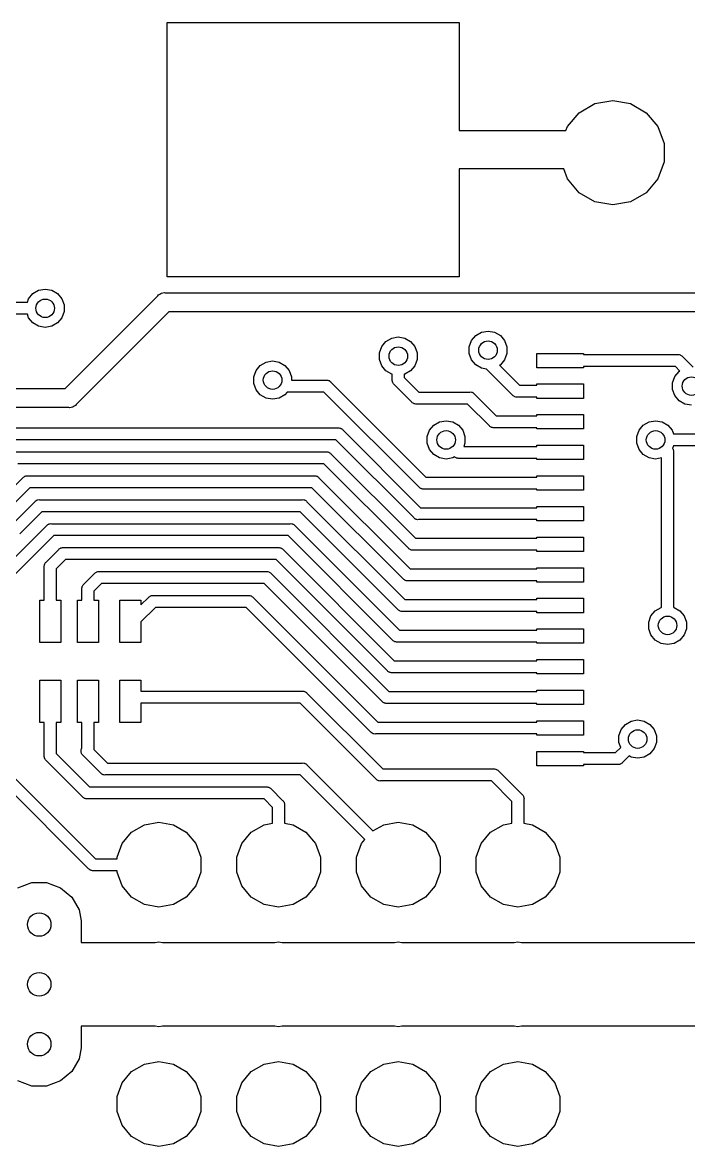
# Model space of a CAD drawing. Extents: x 118.4 to 178.6, y -117.2 to -93.1.
# Drawn here: x 134.18 to 148.31, y -117.21 to -93.35 of the extents above; entities that cross this region are included whole.
import ezdxf

# ---------------------------------------------------------------- set-up
doc = ezdxf.new("R2010")
doc.units = 0
doc.header["$MEASUREMENT"] = 0
doc.layers.add('BLACK', color=7, linetype='CONTINUOUS')

msp = doc.modelspace()

# ---------------------------------------------------------------- linework, layer by layer
at = {"layer": 'BLACK', "linetype": 'CONTINUOUS'}
for p, q in [((137.246, -98.7486), (137.246, -93.3486)), ((137.246, -93.3486), (143.446, -93.3486)), ((143.446, -93.3486), (143.446, -95.6422)), ((145.988, -95.264), (146.322, -95.0714)), ((146.322, -95.0714), (146.701, -95.0046)), ((146.701, -95.0046), (147.08, -95.0714)), ((147.08, -95.0714), (147.414, -95.264)), ((145.741, -95.5591), (145.988, -95.264)), ((147.414, -95.264), (147.662, -95.5591)), ((143.446, -95.6422), (145.71, -95.6422)), ((145.71, -95.6422), (145.741, -95.5591)), ((147.662, -95.5591), (147.793, -95.921)), ((147.793, -95.921), (147.793, -96.3062)), ((147.793, -96.3062), (147.662, -96.6681)), ((145.663, -96.455), (143.446, -96.455)), ((143.446, -96.455), (143.446, -98.7486)), ((145.741, -96.6681), (145.663, -96.455)), ((145.988, -96.9632), (145.741, -96.6681)), ((147.662, -96.6681), (147.414, -96.9632)), ((146.322, -97.1558), (145.988, -96.9632)), ((147.414, -96.9632), (147.08, -97.1558)), ((146.701, -97.2226), (146.322, -97.1558)), ((147.08, -97.1558), (146.701, -97.2226)), ((143.446, -98.7486), (137.246, -98.7486)), ((134.519, -99.0339), (134.658, -99.0094)), ((134.658, -99.0094), (134.797, -99.0339)), ((134.279, -99.2886), (134.306, -99.2125)), ((134.306, -99.2125), (134.397, -99.1044)), ((134.397, -99.1044), (134.519, -99.0339)), ((134.797, -99.0339), (134.919, -99.1044)), ((134.919, -99.1044), (135.01, -99.2125)), ((135.01, -99.2125), (135.058, -99.3451)), ((135.082, -101.117), (137.048, -99.1512)), ((137.048, -99.1512), (137.065, -99.1305)), ((137.065, -99.1305), (137.089, -99.1171)), ((137.089, -99.1171), (137.111, -99.1016)), ((137.111, -99.1016), (137.12, -99.0992)), ((137.12, -99.0992), (137.128, -99.0947)), ((137.128, -99.0947), (137.154, -99.09)), ((137.154, -99.09), (137.18, -99.0831)), ((137.18, -99.0831), (137.207, -99.0854)), ((137.207, -99.0854), (150.83, -99.0854)), ((132.627, -99.2886), (134.279, -99.2886)), ((135.058, -99.4861), (135.01, -99.6187)), ((135.058, -99.3451), (135.058, -99.4861)), ((137.282, -99.4918), (135.316, -101.458)), ((150.905, -99.4918), (137.282, -99.4918)), ((134.279, -99.5426), (132.674, -99.5426)), ((134.306, -99.6187), (134.279, -99.5426)), ((134.397, -99.7268), (134.306, -99.6187)), ((134.519, -99.7973), (134.397, -99.7268)), ((134.919, -99.7268), (134.797, -99.7973)), ((135.01, -99.6187), (134.919, -99.7268)), ((134.658, -99.8218), (134.519, -99.7973)), ((134.797, -99.7973), (134.658, -99.8218)), ((143.795, -99.9934), (143.917, -99.9229)), ((143.917, -99.9229), (144.056, -99.8984)), ((144.056, -99.8984), (144.195, -99.9229)), ((144.195, -99.9229), (144.317, -99.9934)), ((141.799, -100.228), (141.89, -100.12)), ((141.89, -100.12), (142.012, -100.05)), ((142.012, -100.05), (142.151, -100.025)), ((142.151, -100.025), (142.29, -100.05)), ((142.29, -100.05), (142.412, -100.12)), ((142.412, -100.12), (142.503, -100.228)), ((143.656, -100.234), (143.704, -100.101)), ((143.704, -100.101), (143.795, -99.9934)), ((144.317, -99.9934), (144.408, -100.101)), ((144.408, -100.101), (144.456, -100.234)), ((141.751, -100.361), (141.799, -100.228)), ((141.751, -100.502), (141.751, -100.361)), ((142.503, -100.228), (142.551, -100.361)), ((142.551, -100.361), (142.551, -100.502)), ((143.656, -100.375), (143.656, -100.234)), ((143.704, -100.508), (143.656, -100.375)), ((144.456, -100.375), (144.408, -100.508)), ((144.456, -100.234), (144.456, -100.375)), ((145.088, -100.677), (145.088, -100.372)), ((145.088, -100.372), (146.079, -100.372)), ((146.079, -100.372), (146.079, -100.398)), ((146.079, -100.398), (148.081, -100.398)), ((148.081, -100.398), (148.097, -100.396)), ((148.097, -100.396), (148.114, -100.4)), ((148.114, -100.4), (148.13, -100.403)), ((148.13, -100.403), (148.135, -100.406)), ((148.135, -100.406), (148.141, -100.408)), ((148.141, -100.408), (148.154, -100.417)), ((148.154, -100.417), (148.169, -100.426)), ((148.169, -100.426), (148.18, -100.439)), ((148.18, -100.439), (148.407, -100.666)), ((139.132, -100.736), (139.223, -100.628)), ((139.223, -100.628), (139.345, -100.558)), ((139.345, -100.558), (139.484, -100.533)), ((139.484, -100.533), (139.623, -100.558)), ((139.623, -100.558), (139.745, -100.628)), ((139.745, -100.628), (139.836, -100.736)), ((141.799, -100.635), (141.751, -100.502)), ((141.89, -100.743), (141.799, -100.635)), ((142.503, -100.635), (142.412, -100.743)), ((142.551, -100.502), (142.503, -100.635)), ((143.795, -100.616), (143.704, -100.508)), ((143.917, -100.686), (143.795, -100.616)), ((144.023, -100.705), (143.917, -100.686)), ((144.317, -100.616), (144.302, -100.625)), ((144.302, -100.625), (144.725, -101.048)), ((144.408, -100.508), (144.317, -100.616)), ((146.079, -100.677), (145.088, -100.677)), ((148.033, -100.652), (146.079, -100.652)), ((146.079, -100.652), (146.079, -100.677)), ((148.128, -100.747), (148.033, -100.652)), ((139.084, -100.869), (139.132, -100.736)), ((139.084, -101.01), (139.084, -100.869)), ((139.836, -100.736), (139.884, -100.869)), ((139.884, -100.869), (139.884, -100.94)), ((142.012, -100.813), (141.89, -100.743)), ((142.024, -100.815), (142.012, -100.813)), ((142.024, -100.934), (142.024, -100.815)), ((142.29, -100.813), (142.278, -100.815)), ((142.278, -100.815), (142.278, -100.887)), ((142.278, -100.887), (142.585, -101.194)), ((142.412, -100.743), (142.29, -100.813)), ((144.578, -101.26), (144.023, -100.705)), ((147.974, -100.996), (148.022, -100.863)), ((148.022, -100.863), (148.113, -100.755)), ((148.113, -100.755), (148.128, -100.747)), ((130.857, -101.117), (135.082, -101.117)), ((139.132, -101.143), (139.084, -101.01)), ((139.223, -101.251), (139.132, -101.143)), ((139.884, -100.94), (140.622, -100.94)), ((140.622, -100.94), (140.638, -100.938)), ((140.638, -100.938), (140.655, -100.942)), ((140.655, -100.942), (140.671, -100.945)), ((140.671, -100.945), (140.676, -100.948)), ((140.676, -100.948), (140.682, -100.95)), ((140.682, -100.95), (140.695, -100.959)), ((140.695, -100.959), (140.71, -100.968)), ((140.71, -100.968), (140.721, -100.981)), ((140.721, -100.981), (142.738, -102.998)), ((142.023, -100.951), (142.024, -100.934)), ((142.027, -100.967), (142.023, -100.951)), ((142.03, -100.984), (142.027, -100.967)), ((142.033, -100.989), (142.03, -100.984)), ((142.034, -100.994), (142.033, -100.989)), ((142.044, -101.008), (142.034, -100.994)), ((142.052, -101.022), (142.044, -101.008)), ((142.065, -101.033), (142.052, -101.022)), ((142.438, -101.406), (142.065, -101.033)), ((144.725, -101.048), (145.088, -101.048)), ((145.088, -101.048), (145.088, -101.022)), ((145.088, -101.022), (146.079, -101.022)), ((146.079, -101.022), (146.079, -101.327)), ((147.974, -101.137), (147.974, -100.996)), ((148.022, -101.27), (147.974, -101.137)), ((139.345, -101.321), (139.223, -101.251)), ((139.484, -101.346), (139.345, -101.321)), ((139.623, -101.321), (139.484, -101.346)), ((139.745, -101.251), (139.623, -101.321)), ((139.793, -101.194), (139.745, -101.251)), ((140.574, -101.194), (139.793, -101.194)), ((142.591, -103.21), (140.574, -101.194)), ((142.449, -101.419), (142.438, -101.406)), ((142.585, -101.194), (143.67, -101.194)), ((143.67, -101.194), (143.686, -101.192)), ((143.686, -101.192), (143.703, -101.196)), ((143.703, -101.196), (143.719, -101.199)), ((143.719, -101.199), (143.724, -101.202)), ((143.724, -101.202), (143.73, -101.204)), ((143.73, -101.204), (143.743, -101.213)), ((143.743, -101.213), (143.758, -101.222)), ((143.758, -101.222), (143.769, -101.235)), ((143.769, -101.235), (144.232, -101.698)), ((144.589, -101.273), (144.578, -101.26)), ((144.604, -101.282), (144.589, -101.273)), ((144.618, -101.291), (144.604, -101.282)), ((144.623, -101.293), (144.618, -101.291)), ((144.628, -101.296), (144.623, -101.293)), ((144.645, -101.299), (144.628, -101.296)), ((144.661, -101.303), (144.645, -101.299)), ((144.678, -101.302), (144.661, -101.303)), ((145.088, -101.302), (144.678, -101.302)), ((145.088, -101.327), (145.088, -101.302)), ((146.079, -101.327), (145.088, -101.327)), ((148.113, -101.378), (148.022, -101.27)), ((148.235, -101.448), (148.113, -101.378)), ((135.157, -101.524), (130.932, -101.524)), ((135.184, -101.526), (135.157, -101.524)), ((135.21, -101.519), (135.184, -101.526)), ((135.237, -101.514), (135.21, -101.519)), ((135.245, -101.51), (135.237, -101.514)), ((135.253, -101.508), (135.245, -101.51)), ((135.275, -101.492), (135.253, -101.508)), ((135.299, -101.479), (135.275, -101.492)), ((135.316, -101.458), (135.299, -101.479)), ((142.464, -101.428), (142.449, -101.419)), ((142.478, -101.437), (142.464, -101.428)), ((142.483, -101.439), (142.478, -101.437)), ((142.488, -101.442), (142.483, -101.439)), ((142.505, -101.445), (142.488, -101.442)), ((142.521, -101.449), (142.505, -101.445)), ((142.538, -101.448), (142.521, -101.449)), ((143.622, -101.448), (142.538, -101.448)), ((144.085, -101.91), (143.622, -101.448)), ((148.374, -101.473), (148.235, -101.448)), ((142.906, -101.898), (143.028, -101.828)), ((143.028, -101.828), (143.167, -101.803)), ((143.167, -101.803), (143.306, -101.828)), ((143.306, -101.828), (143.428, -101.898)), ((144.232, -101.698), (145.088, -101.698)), ((145.088, -101.698), (145.088, -101.672)), ((145.088, -101.672), (146.079, -101.672)), ((146.079, -101.672), (146.079, -101.977)), ((147.351, -101.898), (147.473, -101.828)), ((147.473, -101.828), (147.612, -101.803)), ((147.612, -101.803), (147.751, -101.828)), ((147.751, -101.828), (147.873, -101.898)), ((133.775, -101.956), (140.876, -101.956)), ((140.876, -101.956), (140.892, -101.954)), ((140.892, -101.954), (140.909, -101.958)), ((140.909, -101.958), (140.925, -101.961)), ((140.925, -101.961), (140.93, -101.964)), ((140.93, -101.964), (140.936, -101.966)), ((140.936, -101.966), (140.949, -101.975)), ((140.949, -101.975), (140.964, -101.984)), ((140.964, -101.984), (140.975, -101.997)), ((140.975, -101.997), (142.626, -103.648)), ((142.767, -102.139), (142.815, -102.006)), ((142.815, -102.006), (142.906, -101.898)), ((143.428, -101.898), (143.519, -102.006)), ((143.519, -102.006), (143.567, -102.139)), ((144.096, -101.923), (144.085, -101.91)), ((144.111, -101.932), (144.096, -101.923)), ((144.125, -101.941), (144.111, -101.932)), ((144.13, -101.943), (144.125, -101.941)), ((144.135, -101.946), (144.13, -101.943)), ((144.152, -101.949), (144.135, -101.946)), ((144.168, -101.953), (144.152, -101.949)), ((144.185, -101.952), (144.168, -101.953)), ((145.088, -101.952), (144.185, -101.952)), ((145.088, -101.977), (145.088, -101.952)), ((146.079, -101.977), (145.088, -101.977)), ((147.212, -102.139), (147.26, -102.006)), ((147.26, -102.006), (147.351, -101.898)), ((147.873, -101.898), (147.964, -102.006)), ((147.964, -102.006), (147.992, -102.083)), ((147.992, -102.083), (148.448, -102.083)), ((140.828, -102.21), (133.822, -102.21)), ((142.479, -103.86), (140.828, -102.21)), ((142.767, -102.28), (142.767, -102.139)), ((142.815, -102.413), (142.767, -102.28)), ((143.567, -102.28), (143.543, -102.348)), ((143.543, -102.348), (145.088, -102.348)), ((143.567, -102.139), (143.567, -102.28)), ((145.088, -102.348), (145.088, -102.322)), ((145.088, -102.322), (146.079, -102.322)), ((146.079, -102.322), (146.079, -102.627)), ((147.212, -102.28), (147.212, -102.139)), ((147.26, -102.413), (147.212, -102.28)), ((147.992, -102.337), (147.971, -102.392)), ((148.496, -102.337), (147.992, -102.337)), ((134.029, -102.464), (140.622, -102.464)), ((140.622, -102.464), (140.638, -102.462)), ((140.638, -102.462), (140.655, -102.466)), ((140.655, -102.466), (140.671, -102.469)), ((140.671, -102.469), (140.676, -102.472)), ((140.676, -102.472), (140.682, -102.474)), ((140.682, -102.474), (140.695, -102.483)), ((140.695, -102.483), (140.71, -102.492)), ((140.71, -102.492), (140.721, -102.505)), ((140.721, -102.505), (142.514, -104.298)), ((142.906, -102.521), (142.815, -102.413)), ((143.028, -102.591), (142.906, -102.521)), ((143.167, -102.616), (143.028, -102.591)), ((143.306, -102.591), (143.167, -102.616)), ((143.345, -102.569), (143.306, -102.591)), ((143.349, -102.573), (143.345, -102.569)), ((143.364, -102.582), (143.349, -102.573)), ((143.378, -102.591), (143.364, -102.582)), ((143.383, -102.593), (143.378, -102.591)), ((143.388, -102.596), (143.383, -102.593)), ((143.405, -102.599), (143.388, -102.596)), ((143.421, -102.603), (143.405, -102.599)), ((147.351, -102.521), (147.26, -102.413)), ((147.473, -102.591), (147.351, -102.521)), ((147.612, -102.616), (147.473, -102.591)), ((147.739, -102.593), (147.612, -102.616)), ((147.739, -105.763), (147.739, -102.593)), ((147.971, -102.392), (147.973, -102.395)), ((147.973, -102.395), (147.983, -102.409)), ((147.983, -102.409), (147.984, -102.415)), ((147.984, -102.415), (147.987, -102.419)), ((147.987, -102.419), (147.99, -102.436)), ((147.99, -102.436), (147.995, -102.452)), ((147.995, -102.452), (147.993, -102.469)), ((147.993, -102.469), (147.993, -105.763)), ((140.574, -102.718), (134.076, -102.718)), ((142.367, -104.51), (140.574, -102.718)), ((143.438, -102.602), (143.421, -102.603)), ((145.088, -102.602), (143.438, -102.602)), ((145.088, -102.627), (145.088, -102.602)), ((146.079, -102.627), (145.088, -102.627)), ((133.716, -103.48), (134.183, -103.013)), ((134.183, -103.013), (134.194, -103)), ((134.194, -103), (134.209, -102.991)), ((134.209, -102.991), (134.223, -102.982)), ((134.223, -102.982), (134.228, -102.98)), ((134.228, -102.98), (134.233, -102.977)), ((134.233, -102.977), (134.25, -102.974)), ((134.25, -102.974), (134.266, -102.97)), ((134.266, -102.97), (134.283, -102.972)), ((134.283, -102.972), (140.368, -102.972)), ((140.368, -102.972), (140.384, -102.97)), ((140.384, -102.97), (140.401, -102.974)), ((140.401, -102.974), (140.417, -102.977)), ((140.417, -102.977), (140.422, -102.98)), ((140.422, -102.98), (140.428, -102.982)), ((140.428, -102.982), (140.441, -102.991)), ((140.441, -102.991), (140.456, -103)), ((140.456, -103), (140.467, -103.013)), ((140.467, -103.013), (142.402, -104.948)), ((142.738, -102.998), (145.088, -102.998)), ((145.088, -102.998), (145.088, -102.972)), ((145.088, -102.972), (146.079, -102.972)), ((146.079, -102.972), (146.079, -103.277)), ((134.33, -103.226), (133.863, -103.692)), ((140.32, -103.226), (134.33, -103.226)), ((142.255, -105.16), (140.32, -103.226)), ((142.602, -103.223), (142.591, -103.21)), ((142.617, -103.232), (142.602, -103.223)), ((142.631, -103.241), (142.617, -103.232)), ((142.636, -103.243), (142.631, -103.241)), ((142.641, -103.246), (142.636, -103.243)), ((142.658, -103.249), (142.641, -103.246)), ((142.674, -103.253), (142.658, -103.249)), ((142.691, -103.252), (142.674, -103.253)), ((145.088, -103.252), (142.691, -103.252)), ((145.088, -103.277), (145.088, -103.252)), ((146.079, -103.277), (145.088, -103.277)), ((133.97, -103.988), (134.437, -103.521)), ((134.437, -103.521), (134.448, -103.508)), ((134.448, -103.508), (134.463, -103.499)), ((134.463, -103.499), (134.477, -103.49)), ((134.477, -103.49), (134.482, -103.488)), ((134.482, -103.488), (134.487, -103.485)), ((134.487, -103.485), (134.504, -103.482)), ((134.504, -103.482), (134.52, -103.478)), ((134.52, -103.478), (134.537, -103.48)), ((134.537, -103.48), (140.114, -103.48)), ((140.114, -103.48), (140.13, -103.478)), ((140.13, -103.478), (140.147, -103.482)), ((140.147, -103.482), (140.163, -103.485)), ((140.163, -103.485), (140.168, -103.488)), ((140.168, -103.488), (140.174, -103.49)), ((140.174, -103.49), (140.187, -103.499)), ((140.187, -103.499), (140.202, -103.508)), ((140.202, -103.508), (140.213, -103.521)), ((140.213, -103.521), (142.29, -105.598)), ((134.584, -103.734), (134.117, -104.2)), ((140.066, -103.734), (134.584, -103.734)), ((142.143, -105.81), (140.066, -103.734)), ((142.626, -103.648), (145.088, -103.648)), ((145.088, -103.648), (145.088, -103.622)), ((145.088, -103.622), (146.079, -103.622)), ((146.079, -103.622), (146.079, -103.927)), ((133.78, -104.94), (134.691, -104.029)), ((134.691, -104.029), (134.702, -104.016)), ((134.702, -104.016), (134.717, -104.007)), ((134.717, -104.007), (134.731, -103.998)), ((134.731, -103.998), (134.736, -103.996)), ((134.736, -103.996), (134.741, -103.993)), ((134.741, -103.993), (134.758, -103.99)), ((134.758, -103.99), (134.774, -103.986)), ((134.774, -103.986), (134.791, -103.988)), ((134.791, -103.988), (139.86, -103.988)), ((139.86, -103.988), (139.876, -103.986)), ((139.876, -103.986), (139.893, -103.99)), ((139.893, -103.99), (139.909, -103.993)), ((139.909, -103.993), (139.914, -103.996)), ((139.914, -103.996), (139.92, -103.998)), ((139.92, -103.998), (139.933, -104.007)), ((139.933, -104.007), (139.948, -104.016)), ((139.948, -104.016), (139.959, -104.029)), ((139.959, -104.029), (142.178, -106.248)), ((142.49, -103.873), (142.479, -103.86)), ((142.505, -103.882), (142.49, -103.873)), ((142.519, -103.891), (142.505, -103.882)), ((142.524, -103.893), (142.519, -103.891)), ((142.529, -103.896), (142.524, -103.893)), ((142.546, -103.899), (142.529, -103.896)), ((142.562, -103.903), (142.546, -103.899)), ((142.579, -103.902), (142.562, -103.903)), ((145.088, -103.902), (142.579, -103.902)), ((145.088, -103.927), (145.088, -103.902)), ((146.079, -103.927), (145.088, -103.927)), ((134.838, -104.242), (133.993, -105.086)), ((139.812, -104.242), (134.838, -104.242)), ((142.031, -106.46), (139.812, -104.242)), ((134.971, -104.515), (134.985, -104.506)), ((134.985, -104.506), (134.99, -104.504)), ((134.99, -104.504), (134.995, -104.501)), ((134.995, -104.501), (135.012, -104.498)), ((135.012, -104.498), (135.028, -104.494)), ((135.028, -104.494), (135.045, -104.496)), ((135.045, -104.496), (139.606, -104.496)), ((139.606, -104.496), (139.622, -104.494)), ((139.622, -104.494), (139.639, -104.498)), ((139.639, -104.498), (139.655, -104.501)), ((139.655, -104.501), (139.66, -104.504)), ((139.66, -104.504), (139.666, -104.506)), ((139.666, -104.506), (139.679, -104.515)), ((142.514, -104.298), (145.088, -104.298)), ((145.088, -104.298), (145.088, -104.272)), ((145.088, -104.272), (146.079, -104.272)), ((146.079, -104.272), (146.079, -104.577)), ((134.68, -104.802), (134.945, -104.537)), ((134.945, -104.537), (134.956, -104.524)), ((134.956, -104.524), (134.971, -104.515)), ((139.679, -104.515), (139.694, -104.524)), ((139.694, -104.524), (139.705, -104.537)), ((139.705, -104.537), (142.066, -106.898)), ((142.378, -104.523), (142.367, -104.51)), ((142.393, -104.532), (142.378, -104.523)), ((142.407, -104.541), (142.393, -104.532)), ((142.412, -104.543), (142.407, -104.541)), ((142.417, -104.546), (142.412, -104.543)), ((142.434, -104.549), (142.417, -104.546)), ((142.45, -104.553), (142.434, -104.549)), ((142.467, -104.552), (142.45, -104.553)), ((145.088, -104.552), (142.467, -104.552)), ((145.088, -104.577), (145.088, -104.552)), ((146.079, -104.577), (145.088, -104.577)), ((134.638, -104.884), (134.642, -104.868)), ((134.639, -104.901), (134.638, -104.884)), ((134.639, -105.609), (134.639, -104.901)), ((134.642, -104.868), (134.645, -104.851)), ((134.645, -104.851), (134.648, -104.847)), ((134.648, -104.847), (134.649, -104.841)), ((134.649, -104.841), (134.659, -104.827)), ((134.659, -104.827), (134.667, -104.813)), ((134.667, -104.813), (134.68, -104.802)), ((135.092, -104.75), (134.893, -104.948)), ((134.893, -104.948), (134.893, -105.609)), ((139.558, -104.75), (135.092, -104.75)), ((141.919, -107.11), (139.558, -104.75)), ((142.402, -104.948), (145.088, -104.948)), ((145.088, -104.948), (145.088, -104.922)), ((145.088, -104.922), (146.079, -104.922)), ((146.079, -104.922), (146.079, -105.227)), ((135.48, -105.272), (135.707, -105.045)), ((135.707, -105.045), (135.718, -105.032)), ((135.718, -105.032), (135.733, -105.023)), ((135.733, -105.023), (135.747, -105.014)), ((135.747, -105.014), (135.752, -105.012)), ((135.752, -105.012), (135.757, -105.009)), ((135.757, -105.009), (135.774, -105.006)), ((135.774, -105.006), (135.79, -105.002)), ((135.79, -105.002), (135.807, -105.004)), ((135.807, -105.004), (139.352, -105.004)), ((139.352, -105.004), (139.368, -105.002)), ((139.368, -105.002), (139.385, -105.006)), ((139.385, -105.006), (139.401, -105.009)), ((139.401, -105.009), (139.406, -105.012)), ((139.406, -105.012), (139.412, -105.014)), ((139.412, -105.014), (139.425, -105.023)), ((139.425, -105.023), (139.44, -105.032)), ((139.44, -105.032), (139.451, -105.045)), ((139.451, -105.045), (141.954, -107.548)), ((142.266, -105.173), (142.255, -105.16)), ((142.281, -105.182), (142.266, -105.173)), ((142.295, -105.191), (142.281, -105.182)), ((142.3, -105.193), (142.295, -105.191)), ((142.305, -105.196), (142.3, -105.193)), ((142.322, -105.199), (142.305, -105.196)), ((142.338, -105.203), (142.322, -105.199)), ((142.355, -105.202), (142.338, -105.203)), ((145.088, -105.202), (142.355, -105.202)), ((145.088, -105.227), (145.088, -105.202)), ((135.438, -105.354), (135.442, -105.338)), ((135.439, -105.371), (135.438, -105.354)), ((135.439, -105.609), (135.439, -105.371)), ((135.442, -105.338), (135.445, -105.321)), ((135.445, -105.321), (135.448, -105.317)), ((135.448, -105.317), (135.449, -105.311)), ((135.449, -105.311), (135.459, -105.297)), ((135.459, -105.297), (135.467, -105.283)), ((135.467, -105.283), (135.48, -105.272)), ((135.854, -105.258), (135.693, -105.418)), ((135.693, -105.418), (135.693, -105.609)), ((139.304, -105.258), (135.854, -105.258)), ((141.807, -107.76), (139.304, -105.258)), ((146.079, -105.227), (145.088, -105.227)), ((134.541, -106.509), (134.541, -105.609)), ((134.541, -105.609), (134.639, -105.609)), ((134.893, -105.609), (134.991, -105.609)), ((134.991, -105.609), (134.991, -106.509)), ((135.341, -106.509), (135.341, -105.609)), ((135.341, -105.609), (135.439, -105.609)), ((135.693, -105.609), (135.791, -105.609)), ((135.791, -105.609), (135.791, -106.509)), ((136.241, -106.509), (136.241, -105.609)), ((136.241, -105.609), (136.691, -105.609)), ((136.691, -105.712), (136.85, -105.553)), ((136.691, -105.609), (136.691, -105.712)), ((136.85, -105.553), (136.861, -105.54)), ((136.861, -105.54), (136.876, -105.531)), ((136.876, -105.531), (136.89, -105.522)), ((136.89, -105.522), (136.895, -105.52)), ((136.895, -105.52), (136.9, -105.517)), ((136.9, -105.517), (136.917, -105.514)), ((136.917, -105.514), (136.933, -105.51)), ((136.933, -105.51), (136.95, -105.512)), ((136.95, -105.512), (138.971, -105.512)), ((138.971, -105.512), (138.987, -105.51)), ((138.987, -105.51), (139.004, -105.514)), ((139.004, -105.514), (139.02, -105.517)), ((139.02, -105.517), (139.025, -105.52)), ((139.025, -105.52), (139.031, -105.522)), ((139.031, -105.522), (139.044, -105.531)), ((139.044, -105.531), (139.059, -105.54)), ((139.059, -105.54), (139.07, -105.553)), ((139.07, -105.553), (141.715, -108.198)), ((142.29, -105.598), (145.088, -105.598)), ((145.088, -105.598), (145.088, -105.572)), ((145.088, -105.572), (146.079, -105.572)), ((146.079, -105.572), (146.079, -105.877)), ((136.997, -105.766), (136.691, -106.071)), ((138.923, -105.766), (136.997, -105.766)), ((141.568, -108.41), (138.923, -105.766)), ((142.154, -105.823), (142.143, -105.81)), ((142.169, -105.832), (142.154, -105.823)), ((142.183, -105.841), (142.169, -105.832)), ((142.188, -105.843), (142.183, -105.841)), ((142.193, -105.846), (142.188, -105.843)), ((142.21, -105.849), (142.193, -105.846)), ((142.226, -105.853), (142.21, -105.849)), ((142.243, -105.852), (142.226, -105.853)), ((145.088, -105.852), (142.243, -105.852)), ((145.088, -105.877), (145.088, -105.852)), ((146.079, -105.877), (145.088, -105.877)), ((147.514, -105.943), (147.605, -105.835)), ((147.605, -105.835), (147.727, -105.765)), ((147.727, -105.765), (147.739, -105.763)), ((147.993, -105.763), (148.005, -105.765)), ((148.005, -105.765), (148.127, -105.835)), ((148.127, -105.835), (148.218, -105.943)), ((136.691, -106.071), (136.691, -106.509)), ((147.466, -106.076), (147.514, -105.943)), ((147.466, -106.217), (147.466, -106.076)), ((148.218, -105.943), (148.266, -106.076)), ((148.266, -106.076), (148.266, -106.217)), ((142.178, -106.248), (145.088, -106.248)), ((145.088, -106.248), (145.088, -106.222)), ((145.088, -106.222), (146.079, -106.222)), ((146.079, -106.222), (146.079, -106.527)), ((147.514, -106.35), (147.466, -106.217)), ((147.605, -106.458), (147.514, -106.35)), ((148.218, -106.35), (148.127, -106.458)), ((148.266, -106.217), (148.218, -106.35)), ((134.991, -106.509), (134.541, -106.509)), ((135.791, -106.509), (135.341, -106.509)), ((136.691, -106.509), (136.241, -106.509)), ((142.042, -106.473), (142.031, -106.46)), ((142.057, -106.482), (142.042, -106.473)), ((142.071, -106.491), (142.057, -106.482)), ((142.076, -106.493), (142.071, -106.491)), ((142.081, -106.496), (142.076, -106.493)), ((142.098, -106.499), (142.081, -106.496)), ((142.114, -106.503), (142.098, -106.499)), ((142.131, -106.502), (142.114, -106.503)), ((145.088, -106.502), (142.131, -106.502)), ((145.088, -106.527), (145.088, -106.502)), ((146.079, -106.527), (145.088, -106.527)), ((147.727, -106.528), (147.605, -106.458)), ((147.866, -106.553), (147.727, -106.528)), ((148.005, -106.528), (147.866, -106.553)), ((148.127, -106.458), (148.005, -106.528)), ((145.088, -106.898), (145.088, -106.872)), ((145.088, -106.872), (146.079, -106.872)), ((146.079, -106.872), (146.079, -107.177)), ((141.93, -107.123), (141.919, -107.11)), ((141.945, -107.132), (141.93, -107.123)), ((141.959, -107.141), (141.945, -107.132)), ((142.066, -106.898), (145.088, -106.898)), ((134.541, -108.209), (134.541, -107.309)), ((134.541, -107.309), (134.991, -107.309)), ((134.991, -107.309), (134.991, -108.209)), ((135.341, -108.209), (135.341, -107.309)), ((135.341, -107.309), (135.791, -107.309)), ((135.791, -107.309), (135.791, -108.209)), ((136.241, -108.209), (136.241, -107.309)), ((136.241, -107.309), (136.691, -107.309)), ((136.691, -107.309), (136.691, -107.544)), ((141.964, -107.143), (141.959, -107.141)), ((141.969, -107.146), (141.964, -107.143)), ((141.986, -107.149), (141.969, -107.146)), ((142.002, -107.153), (141.986, -107.149)), ((142.019, -107.152), (142.002, -107.153)), ((145.088, -107.152), (142.019, -107.152)), ((145.088, -107.177), (145.088, -107.152)), ((146.079, -107.177), (145.088, -107.177)), ((136.691, -107.544), (140.114, -107.544)), ((140.114, -107.544), (140.13, -107.542)), ((140.13, -107.542), (140.147, -107.546)), ((140.147, -107.546), (140.163, -107.549)), ((140.163, -107.549), (140.168, -107.552)), ((140.168, -107.552), (140.174, -107.554)), ((140.174, -107.554), (140.187, -107.563)), ((140.187, -107.563), (140.202, -107.572)), ((140.202, -107.572), (140.213, -107.585)), ((140.213, -107.585), (141.823, -109.195)), ((141.954, -107.548), (145.088, -107.548)), ((145.088, -107.548), (145.088, -107.522)), ((145.088, -107.522), (146.079, -107.522)), ((146.079, -107.522), (146.079, -107.827)), ((140.066, -107.798), (136.691, -107.798)), ((136.691, -107.798), (136.691, -108.209)), ((141.676, -109.407), (140.066, -107.798)), ((141.818, -107.773), (141.807, -107.76)), ((141.833, -107.782), (141.818, -107.773)), ((141.847, -107.791), (141.833, -107.782)), ((141.852, -107.793), (141.847, -107.791)), ((141.857, -107.796), (141.852, -107.793)), ((141.874, -107.799), (141.857, -107.796)), ((141.89, -107.803), (141.874, -107.799)), ((141.907, -107.802), (141.89, -107.803)), ((145.088, -107.802), (141.907, -107.802)), ((145.088, -107.827), (145.088, -107.802)), ((146.079, -107.827), (145.088, -107.827)), ((134.639, -108.209), (134.541, -108.209)), ((134.639, -108.916), (134.639, -108.209)), ((134.991, -108.209), (134.893, -108.209)), ((134.893, -108.209), (134.893, -108.869)), ((135.439, -108.209), (135.341, -108.209)), ((135.439, -108.745), (135.439, -108.209)), ((135.791, -108.209), (135.693, -108.209)), ((135.693, -108.209), (135.693, -108.78)), ((136.691, -108.209), (136.241, -108.209)), ((141.715, -108.198), (145.088, -108.198)), ((145.088, -108.198), (145.088, -108.172)), ((145.088, -108.172), (146.079, -108.172)), ((146.079, -108.172), (146.079, -108.477)), ((146.879, -108.356), (146.97, -108.248)), ((146.97, -108.248), (147.092, -108.178)), ((147.092, -108.178), (147.231, -108.153)), ((147.231, -108.153), (147.37, -108.178)), ((147.37, -108.178), (147.492, -108.248)), ((147.492, -108.248), (147.583, -108.356)), ((141.579, -108.423), (141.568, -108.41)), ((141.594, -108.432), (141.579, -108.423)), ((141.608, -108.441), (141.594, -108.432)), ((141.613, -108.443), (141.608, -108.441)), ((141.618, -108.446), (141.613, -108.443)), ((141.635, -108.449), (141.618, -108.446)), ((141.651, -108.453), (141.635, -108.449)), ((141.668, -108.452), (141.651, -108.453)), ((145.088, -108.452), (141.668, -108.452)), ((145.088, -108.477), (145.088, -108.452)), ((146.079, -108.477), (145.088, -108.477)), ((146.831, -108.489), (146.879, -108.356)), ((146.831, -108.63), (146.831, -108.489)), ((147.583, -108.356), (147.631, -108.489)), ((147.631, -108.489), (147.631, -108.63)), ((135.419, -108.802), (135.422, -108.791)), ((135.42, -108.814), (135.419, -108.802)), ((135.422, -108.791), (135.423, -108.78)), ((135.423, -108.78), (135.427, -108.77)), ((135.427, -108.77), (135.43, -108.759)), ((135.43, -108.759), (135.437, -108.75)), ((135.437, -108.75), (135.439, -108.745)), ((135.693, -108.78), (135.981, -109.068)), ((146.763, -108.848), (146.871, -108.74)), ((146.871, -108.74), (146.831, -108.63)), ((147.583, -108.763), (147.492, -108.871)), ((147.631, -108.63), (147.583, -108.763)), ((134.638, -108.933), (134.639, -108.916)), ((134.642, -108.949), (134.638, -108.933)), ((134.645, -108.966), (134.642, -108.949)), ((134.648, -108.971), (134.645, -108.966)), ((134.649, -108.976), (134.648, -108.971)), ((134.659, -108.99), (134.649, -108.976)), ((134.667, -109.004), (134.659, -108.99)), ((134.68, -109.015), (134.667, -109.004)), ((135.453, -109.788), (134.68, -109.015)), ((134.893, -108.869), (135.6, -109.576)), ((135.419, -108.825), (135.42, -108.814)), ((135.422, -108.836), (135.419, -108.825)), ((135.423, -108.847), (135.422, -108.836)), ((135.427, -108.857), (135.423, -108.847)), ((135.43, -108.868), (135.427, -108.857)), ((135.437, -108.877), (135.43, -108.868)), ((135.441, -108.888), (135.437, -108.877)), ((135.449, -108.896), (135.441, -108.888)), ((135.834, -109.28), (135.449, -108.896)), ((145.088, -109.127), (145.088, -108.822)), ((145.088, -108.822), (146.079, -108.822)), ((146.079, -108.822), (146.079, -108.848)), ((146.079, -108.848), (146.763, -108.848)), ((147.052, -108.918), (146.91, -109.06)), ((147.092, -108.941), (147.052, -108.918)), ((147.231, -108.966), (147.092, -108.941)), ((147.37, -108.941), (147.231, -108.966)), ((147.492, -108.871), (147.37, -108.941)), ((135.845, -109.293), (135.834, -109.28)), ((135.981, -109.068), (140.114, -109.068)), ((140.114, -109.068), (140.13, -109.066)), ((140.13, -109.066), (140.147, -109.07)), ((140.147, -109.07), (140.163, -109.073)), ((140.163, -109.073), (140.168, -109.076)), ((140.168, -109.076), (140.174, -109.078)), ((140.174, -109.078), (140.187, -109.087)), ((140.187, -109.087), (140.202, -109.096)), ((140.202, -109.096), (140.213, -109.109)), ((140.213, -109.109), (141.614, -110.51)), ((141.823, -109.195), (144.178, -109.195)), ((144.178, -109.195), (144.194, -109.193)), ((144.194, -109.193), (144.211, -109.197)), ((144.211, -109.197), (144.227, -109.2)), ((144.227, -109.2), (144.232, -109.203)), ((144.232, -109.203), (144.238, -109.205)), ((144.238, -109.205), (144.251, -109.214)), ((144.251, -109.214), (144.266, -109.223)), ((144.266, -109.223), (144.277, -109.236)), ((144.277, -109.236), (144.777, -109.736)), ((146.079, -109.127), (145.088, -109.127)), ((146.811, -109.102), (146.079, -109.102)), ((146.079, -109.102), (146.079, -109.127)), ((146.827, -109.103), (146.811, -109.102)), ((146.844, -109.099), (146.827, -109.103)), ((146.86, -109.096), (146.844, -109.099)), ((146.865, -109.093), (146.86, -109.096)), ((146.871, -109.091), (146.865, -109.093)), ((146.884, -109.082), (146.871, -109.091)), ((146.899, -109.073), (146.884, -109.082)), ((146.91, -109.06), (146.899, -109.073)), ((135.58, -111.312), (133.78, -109.512)), ((133.993, -109.366), (135.727, -111.1)), ((135.86, -109.302), (135.845, -109.293)), ((135.874, -109.311), (135.86, -109.302)), ((135.879, -109.313), (135.874, -109.311)), ((135.884, -109.316), (135.879, -109.313)), ((135.901, -109.319), (135.884, -109.316)), ((135.917, -109.323), (135.901, -109.319)), ((135.934, -109.322), (135.917, -109.323)), ((140.066, -109.322), (135.934, -109.322)), ((141.438, -110.693), (140.066, -109.322)), ((141.687, -109.42), (141.676, -109.407)), ((141.702, -109.429), (141.687, -109.42)), ((141.716, -109.438), (141.702, -109.429)), ((141.721, -109.44), (141.716, -109.438)), ((141.726, -109.443), (141.721, -109.44)), ((141.743, -109.446), (141.726, -109.443)), ((141.759, -109.45), (141.743, -109.446)), ((141.776, -109.449), (141.759, -109.45)), ((144.13, -109.449), (141.776, -109.449)), ((144.564, -109.882), (144.13, -109.449)), ((135.6, -109.576), (139.352, -109.576)), ((139.352, -109.576), (139.368, -109.574)), ((139.368, -109.574), (139.385, -109.578)), ((139.385, -109.578), (139.401, -109.581)), ((139.401, -109.581), (139.406, -109.584)), ((139.406, -109.584), (139.412, -109.586)), ((139.412, -109.586), (139.425, -109.595)), ((139.425, -109.595), (139.44, -109.604)), ((139.44, -109.604), (139.451, -109.617)), ((139.451, -109.617), (139.697, -109.863)), ((144.777, -109.736), (144.79, -109.747)), ((144.79, -109.747), (144.798, -109.761)), ((135.464, -109.801), (135.453, -109.788)), ((135.479, -109.81), (135.464, -109.801)), ((135.493, -109.819), (135.479, -109.81)), ((135.498, -109.821), (135.493, -109.819)), ((135.503, -109.824), (135.498, -109.821)), ((135.52, -109.827), (135.503, -109.824)), ((135.536, -109.831), (135.52, -109.827)), ((135.553, -109.83), (135.536, -109.831)), ((139.304, -109.83), (135.553, -109.83)), ((139.484, -110.009), (139.304, -109.83)), ((139.697, -109.863), (139.71, -109.874)), ((139.71, -109.874), (139.718, -109.888)), ((139.718, -109.888), (139.728, -109.902)), ((139.728, -109.902), (139.729, -109.908)), ((139.729, -109.908), (139.732, -109.912)), ((139.732, -109.912), (139.735, -109.929)), ((139.735, -109.929), (139.74, -109.945)), ((139.74, -109.945), (139.738, -109.962)), ((139.738, -109.962), (139.738, -110.346)), ((144.564, -110.346), (144.564, -109.882)), ((144.798, -109.761), (144.808, -109.775)), ((144.808, -109.775), (144.809, -109.781)), ((144.809, -109.781), (144.812, -109.785)), ((144.812, -109.785), (144.815, -109.802)), ((144.815, -109.802), (144.82, -109.818)), ((144.82, -109.818), (144.818, -109.835)), ((144.818, -109.835), (144.818, -110.346)), ((139.484, -110.346), (139.484, -110.009)), ((136.491, -110.535), (136.762, -110.378)), ((136.762, -110.378), (137.071, -110.324)), ((137.071, -110.324), (137.38, -110.378)), ((137.38, -110.378), (137.651, -110.535)), ((139.031, -110.535), (139.302, -110.378)), ((139.302, -110.378), (139.484, -110.346)), ((139.738, -110.346), (139.92, -110.378)), ((139.92, -110.378), (140.191, -110.535)), ((141.614, -110.51), (141.842, -110.378)), ((141.842, -110.378), (142.151, -110.324)), ((142.151, -110.324), (142.46, -110.378)), ((142.46, -110.378), (142.731, -110.535)), ((144.111, -110.535), (144.382, -110.378)), ((144.382, -110.378), (144.564, -110.346)), ((144.818, -110.346), (145, -110.378)), ((145, -110.378), (145.271, -110.535)), ((136.289, -110.775), (136.491, -110.535)), ((137.651, -110.535), (137.853, -110.775)), ((138.829, -110.775), (139.031, -110.535)), ((140.191, -110.535), (140.393, -110.775)), ((141.369, -110.775), (141.438, -110.693)), ((142.731, -110.535), (142.933, -110.775)), ((143.909, -110.775), (144.111, -110.535)), ((145.271, -110.535), (145.473, -110.775)), ((136.182, -111.07), (136.289, -110.775)), ((137.853, -110.775), (137.96, -111.07)), ((138.722, -111.07), (138.829, -110.775)), ((140.393, -110.775), (140.5, -111.07)), ((141.262, -111.07), (141.369, -110.775)), ((142.933, -110.775), (143.04, -111.07)), ((143.802, -111.07), (143.909, -110.775)), ((145.473, -110.775), (145.58, -111.07)), ((135.727, -111.1), (136.182, -111.1)), ((136.182, -111.1), (136.182, -111.07)), ((137.96, -111.07), (137.96, -111.383)), ((138.722, -111.383), (138.722, -111.07)), ((140.5, -111.07), (140.5, -111.383)), ((141.262, -111.383), (141.262, -111.07)), ((143.04, -111.07), (143.04, -111.383)), ((143.802, -111.383), (143.802, -111.07)), ((145.58, -111.07), (145.58, -111.383)), ((135.591, -111.325), (135.58, -111.312)), ((135.606, -111.334), (135.591, -111.325)), ((135.62, -111.343), (135.606, -111.334)), ((135.625, -111.345), (135.62, -111.343)), ((135.63, -111.348), (135.625, -111.345)), ((135.647, -111.351), (135.63, -111.348)), ((135.663, -111.355), (135.647, -111.351)), ((135.68, -111.354), (135.663, -111.355)), ((136.182, -111.354), (135.68, -111.354)), ((136.182, -111.383), (136.182, -111.354)), ((136.289, -111.678), (136.182, -111.383)), ((137.96, -111.383), (137.853, -111.678)), ((138.829, -111.678), (138.722, -111.383)), ((140.5, -111.383), (140.393, -111.678)), ((141.369, -111.678), (141.262, -111.383)), ((143.04, -111.383), (142.933, -111.678)), ((143.909, -111.678), (143.802, -111.383)), ((145.58, -111.383), (145.473, -111.678)), ((134.08, -111.715), (134.374, -111.608)), ((134.374, -111.608), (134.688, -111.608)), ((134.688, -111.608), (134.982, -111.715)), ((134.982, -111.715), (135.223, -111.916)), ((136.491, -111.918), (136.289, -111.678)), ((137.853, -111.678), (137.651, -111.918)), ((139.031, -111.918), (138.829, -111.678)), ((140.393, -111.678), (140.191, -111.918)), ((141.571, -111.918), (141.369, -111.678)), ((142.933, -111.678), (142.731, -111.918)), ((144.111, -111.918), (143.909, -111.678)), ((145.473, -111.678), (145.271, -111.918)), ((135.223, -111.916), (135.379, -112.188)), ((136.762, -112.075), (136.491, -111.918)), ((137.071, -112.129), (136.762, -112.075)), ((137.38, -112.075), (137.071, -112.129)), ((137.651, -111.918), (137.38, -112.075)), ((139.302, -112.075), (139.031, -111.918)), ((139.611, -112.129), (139.302, -112.075)), ((139.92, -112.075), (139.611, -112.129)), ((140.191, -111.918), (139.92, -112.075)), ((141.842, -112.075), (141.571, -111.918)), ((142.151, -112.129), (141.842, -112.075)), ((142.46, -112.075), (142.151, -112.129)), ((142.731, -111.918), (142.46, -112.075)), ((144.382, -112.075), (144.111, -111.918)), ((144.691, -112.129), (144.382, -112.075)), ((145, -112.075), (144.691, -112.129)), ((145.271, -111.918), (145, -112.075)), ((135.379, -112.188), (135.42, -112.419)), ((135.42, -112.419), (135.42, -112.878)), ((135.42, -112.878), (136.993, -112.878)), ((136.993, -112.878), (137.071, -112.864)), ((137.071, -112.864), (137.149, -112.878)), ((137.149, -112.878), (139.533, -112.878)), ((139.533, -112.878), (139.611, -112.864)), ((139.611, -112.864), (139.689, -112.878)), ((139.689, -112.878), (142.073, -112.878)), ((142.073, -112.878), (142.151, -112.864)), ((142.151, -112.864), (142.229, -112.878)), ((142.229, -112.878), (144.613, -112.878)), ((144.613, -112.878), (144.691, -112.864)), ((144.691, -112.864), (144.769, -112.878)), ((144.769, -112.878), (152.233, -112.878)), ((136.993, -114.656), (135.42, -114.656)), ((135.42, -114.656), (135.42, -115.114)), ((137.071, -114.669), (136.993, -114.656)), ((137.149, -114.656), (137.071, -114.669)), ((139.533, -114.656), (137.149, -114.656)), ((139.611, -114.669), (139.533, -114.656)), ((139.689, -114.656), (139.611, -114.669)), ((142.073, -114.656), (139.689, -114.656)), ((142.151, -114.669), (142.073, -114.656)), ((142.229, -114.656), (142.151, -114.669)), ((144.613, -114.656), (142.229, -114.656)), ((144.691, -114.669), (144.613, -114.656)), ((144.769, -114.656), (144.691, -114.669)), ((152.233, -114.656), (144.769, -114.656)), ((135.42, -115.114), (135.379, -115.345)), ((135.379, -115.345), (135.223, -115.617)), ((136.491, -115.615), (136.762, -115.458)), ((136.762, -115.458), (137.071, -115.404)), ((137.071, -115.404), (137.38, -115.458)), ((137.38, -115.458), (137.651, -115.615)), ((139.031, -115.615), (139.302, -115.458)), ((139.302, -115.458), (139.611, -115.404)), ((139.611, -115.404), (139.92, -115.458)), ((139.92, -115.458), (140.191, -115.615)), ((141.571, -115.615), (141.842, -115.458)), ((141.842, -115.458), (142.151, -115.404)), ((142.151, -115.404), (142.46, -115.458)), ((142.46, -115.458), (142.731, -115.615)), ((144.111, -115.615), (144.382, -115.458)), ((144.382, -115.458), (144.691, -115.404)), ((144.691, -115.404), (145, -115.458)), ((145, -115.458), (145.271, -115.615)), ((135.223, -115.617), (134.982, -115.818)), ((136.289, -115.855), (136.491, -115.615)), ((137.651, -115.615), (137.853, -115.855)), ((138.829, -115.855), (139.031, -115.615)), ((140.191, -115.615), (140.393, -115.855)), ((141.369, -115.855), (141.571, -115.615)), ((142.731, -115.615), (142.933, -115.855)), ((143.909, -115.855), (144.111, -115.615)), ((145.271, -115.615), (145.473, -115.855)), ((134.374, -115.926), (134.08, -115.818)), ((134.688, -115.926), (134.374, -115.926)), ((134.982, -115.818), (134.688, -115.926)), ((136.182, -116.15), (136.289, -115.855)), ((137.853, -115.855), (137.96, -116.15)), ((138.722, -116.15), (138.829, -115.855)), ((140.393, -115.855), (140.5, -116.15)), ((141.262, -116.15), (141.369, -115.855)), ((142.933, -115.855), (143.04, -116.15)), ((143.802, -116.15), (143.909, -115.855)), ((145.473, -115.855), (145.58, -116.15)), ((136.182, -116.463), (136.182, -116.15)), ((137.96, -116.15), (137.96, -116.463)), ((138.722, -116.463), (138.722, -116.15)), ((140.5, -116.15), (140.5, -116.463)), ((141.262, -116.463), (141.262, -116.15)), ((143.04, -116.15), (143.04, -116.463)), ((143.802, -116.463), (143.802, -116.15)), ((145.58, -116.15), (145.58, -116.463)), ((136.289, -116.758), (136.182, -116.463)), ((137.96, -116.463), (137.853, -116.758)), ((138.829, -116.758), (138.722, -116.463)), ((140.5, -116.463), (140.393, -116.758)), ((141.369, -116.758), (141.262, -116.463)), ((143.04, -116.463), (142.933, -116.758)), ((143.909, -116.758), (143.802, -116.463)), ((145.58, -116.463), (145.473, -116.758)), ((136.491, -116.998), (136.289, -116.758)), ((137.853, -116.758), (137.651, -116.998)), ((139.031, -116.998), (138.829, -116.758)), ((140.393, -116.758), (140.191, -116.998)), ((141.571, -116.998), (141.369, -116.758)), ((142.933, -116.758), (142.731, -116.998)), ((144.111, -116.998), (143.909, -116.758)), ((145.473, -116.758), (145.271, -116.998)), ((136.762, -117.155), (136.491, -116.998)), ((137.651, -116.998), (137.38, -117.155)), ((139.302, -117.155), (139.031, -116.998)), ((140.191, -116.998), (139.92, -117.155)), ((141.842, -117.155), (141.571, -116.998)), ((142.731, -116.998), (142.46, -117.155)), ((144.382, -117.155), (144.111, -116.998)), ((145.271, -116.998), (145, -117.155)), ((137.071, -117.209), (136.762, -117.155)), ((137.38, -117.155), (137.071, -117.209)), ((139.611, -117.209), (139.302, -117.155)), ((139.92, -117.155), (139.611, -117.209)), ((142.151, -117.209), (141.842, -117.155)), ((142.46, -117.155), (142.151, -117.209)), ((144.691, -117.209), (144.382, -117.155)), ((145, -117.155), (144.691, -117.209))]:
    msp.add_line(p, q, dxfattribs=at)
at = {"layer": 'BLACK'}
for centre, radius in [((134.658, -99.4156), 0.1968), ((144.056, -100.305), 0.1968), ((142.151, -100.432), 0.1968), ((139.484, -100.94), 0.1968), ((148.374, -101.067), 0.1968), ((143.167, -102.21), 0.1968), ((147.612, -102.21), 0.1968), ((147.866, -106.147), 0.1968), ((147.231, -108.56), 0.1968), ((134.531, -112.497), 0.25), ((134.531, -113.767), 0.25), ((134.531, -115.037), 0.25)]:
    msp.add_circle(centre, radius, dxfattribs=at)

doc.saveas('drawing.dxf')
